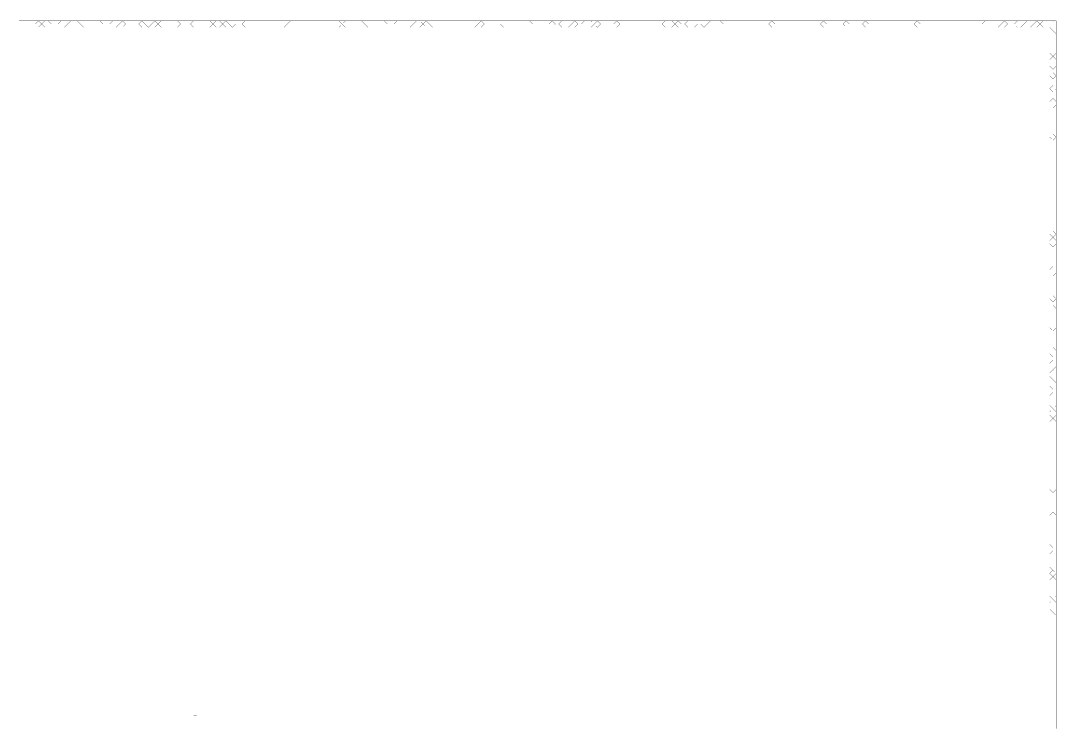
# Model space of a CAD drawing. Header units: metres. Extents: x 0 to 5082, y -5082 to 0.
# Drawn here: x 1895 to 5082, y -2168 to 0 of the extents above; entities that cross this region are included whole.
import ezdxf

# ---------------------------------------------------------------- set-up
doc = ezdxf.new("R2010")
doc.units = ezdxf.units.M
doc.layers.add('conductor', color=1, linetype='Continuous')
doc.layers.add('substrate', color=5, linetype='Continuous')

msp = doc.modelspace()

# ---------------------------------------------------------------- linework, layer by layer
at = {"layer": 'conductor', "const_width": 0.5}
msp.add_lwpolyline([(2426.7, -2148.2)], close=True, dxfattribs=at)
at = {"layer": 'substrate', "const_width": 0.5}
for points in [[(5082.1, -2178), (5082.1, -2168.1), (5082.1, -2158.1), (5082.1, -2148.2), (5082.1, -2138.2), (5082.1, -2128.3), (5082.1, -2118.4), (5082.1, -2108.4), (5082.1, -2098.5), (5082.1, -2088.5), (5082.1, -2078.6), (5082.1, -2068.6), (5082.1, -2058.7), (5082.1, -2048.7), (5082.1, -2038.8), (5082.1, -2028.8), (5082.1, -2018.9), (5082.1, -2009), (5082.1, -1999), (5082.1, -1989.1), (5082.1, -1979.1), (5082.1, -1969.2), (5082.1, -1959.2), (5082.1, -1949.3), (5082.1, -1939.3), (5082.1, -1929.4), (5082.1, -1919.4), (5082.1, -1909.5), (5082.1, -1899.6), (5082.1, -1889.6), (5082.1, -1879.7), (5082.1, -1869.7), (5082.1, -1859.8), (5082.1, -1849.8), (5082.1, -1839.9), (5082.1, -1829.9), (5082.1, -1820), (5082.1, -1810), (5082.1, -1800.1), (5082.1, -1790.2), (5082.1, -1780.2), (5082.1, -1770.3), (5082.1, -1760.3), (5082.1, -1750.4), (5082.1, -1740.4), (5082.1, -1730.5), (5082.1, -1720.5), (5082.1, -1710.6), (5082.1, -1700.6), (5082.1, -1690.7), (5082.1, -1680.8), (5082.1, -1670.8), (5082.1, -1660.9), (5082.1, -1650.9), (5082.1, -1641), (5082.1, -1631), (5082.1, -1621.1), (5082.1, -1611.1), (5082.1, -1601.2), (5082.1, -1591.2), (5082.1, -1581.3), (5082.1, -1571.4), (5082.1, -1561.4), (5082.1, -1551.5), (5082.1, -1541.5), (5082.1, -1531.6), (5082.1, -1521.6), (5082.1, -1511.7), (5082.1, -1501.7), (5082.1, -1491.8), (5082.1, -1481.9), (5082.1, -1471.9), (5082.1, -1462), (5082.1, -1452), (5082.1, -1442.1), (5082.1, -1432.1), (5082.1, -1422.2), (5082.1, -1412.2), (5082.1, -1402.3), (5082.1, -1392.3), (5082.1, -1382.4), (5082.1, -1372.5), (5082.1, -1362.5), (5082.1, -1352.6), (5082.1, -1342.6), (5082.1, -1332.7), (5082.1, -1322.7), (5082.1, -1312.8), (5082.1, -1302.8), (5082.1, -1292.9), (5082.1, -1282.9), (5082.1, -1273), (5082.1, -1263.1), (5082.1, -1253.1), (5082.1, -1243.2), (5082.1, -1233.2), (5082.1, -1223.3), (5082.1, -1213.3), (5082.1, -1203.4), (5082.1, -1193.4), (5082.1, -1183.5), (5082.1, -1173.5), (5082.1, -1163.6), (5082.1, -1153.7), (5082.1, -1143.7), (5082.1, -1133.8), (5082.1, -1123.8), (5082.1, -1113.9), (5082.1, -1103.9), (5082.1, -1094), (5082.1, -1084), (5082.1, -1074.1), (5082.1, -1064.1), (5082.1, -1054.2), (5082.1, -1044.3), (5082.1, -1034.3), (5082.1, -1024.4), (5082.1, -1014.4), (5082.1, -1004.5), (5082.1, -994.5), (5082.1, -984.6), (5082.1, -974.6), (5082.1, -964.7), (5082.1, -954.8), (5082.1, -944.8), (5082.1, -934.9), (5082.1, -924.9), (5082.1, -915), (5082.1, -905), (5082.1, -895.1), (5082.1, -885.1), (5082.1, -875.2), (5082.1, -865.2), (5082.1, -855.3), (5082.1, -845.4), (5082.1, -835.4), (5082.1, -825.5), (5082.1, -815.5), (5082.1, -805.6), (5082.1, -795.6), (5082.1, -785.7), (5082.1, -775.7), (5082.1, -765.8), (5082.1, -755.8), (5082.1, -745.9), (5082.1, -736), (5082.1, -726), (5082.1, -716.1), (5082.1, -706.1), (5082.1, -696.2), (5082.1, -686.2), (5082.1, -676.3), (5082.1, -666.3), (5082.1, -656.4), (5082.1, -646.4), (5082.1, -636.5), (5082.1, -626.6), (5082.1, -616.6), (5082.1, -606.7), (5082.1, -596.7), (5082.1, -586.8), (5082.1, -576.8), (5082.1, -566.9), (5082.1, -556.9), (5082.1, -547), (5082.1, -537), (5082.1, -527.1), (5082.1, -517.2), (5082.1, -507.2), (5082.1, -497.3), (5082.1, -487.3), (5082.1, -477.4), (5082.1, -467.4), (5082.1, -457.5), (5082.1, -447.5), (5082.1, -437.6), (5082.1, -427.6), (5082.1, -417.7), (5082.1, -407.8), (5082.1, -397.8), (5082.1, -387.9), (5082.1, -377.9), (5082.1, -368), (5082.1, -358), (5082.1, -348.1), (5082.1, -338.1), (5082.1, -328.2), (5082.1, -318.2), (5082.1, -308.3), (5082.1, -298.4), (5082.1, -288.4), (5082.1, -278.5), (5082.1, -268.5), (5082.1, -258.6), (5082.1, -248.6), (5082.1, -238.7), (5082.1, -228.7), (5082.1, -218.8), (5082.1, -208.9), (5082.1, -198.9), (5082.1, -189), (5082.1, -179), (5082.1, -169.1), (5082.1, -159.1), (5082.1, -149.2), (5082.1, -139.2), (5082.1, -129.3), (5082.1, -119.3), (5082.1, -109.4), (5082.1, -99.5), (5082.1, -89.5), (5082.1, -79.6), (5082.1, -69.6), (5082.1, -59.7), (5082.1, -49.7), (5082.1, -39.8), (5082.1, -29.8), (5082.1, -19.9), (5082.1, -9.9), (5082.1, 0), (5072.1, 0), (5062.2, 0), (5052.2, 0), (5042.3, 0), (5032.3, 0), (5022.4, 0), (5012.4, 0), (5002.5, 0), (4992.5, 0), (4982.6, 0), (4972.7, 0), (4962.7, 0), (4952.8, 0), (4942.8, 0), (4932.9, 0), (4922.9, 0), (4913, 0), (4903, 0), (4893.1, 0), (4883.1, 0), (4873.2, 0), (4863.3, 0), (4853.3, 0), (4843.4, 0), (4833.4, 0), (4823.5, 0), (4813.5, 0), (4803.6, 0), (4793.6, 0), (4783.7, 0), (4773.8, 0), (4763.8, 0), (4753.9, 0), (4743.9, 0), (4734, 0), (4724, 0), (4714.1, 0), (4704.1, 0), (4694.2, 0), (4684.2, 0), (4674.3, 0), (4664.4, 0), (4654.4, 0), (4644.5, 0), (4634.5, 0), (4624.6, 0), (4614.6, 0), (4604.7, 0), (4594.7, 0), (4584.8, 0), (4574.8, 0), (4564.9, 0), (4555, 0), (4545, 0), (4535.1, 0), (4525.1, 0), (4515.2, 0), (4505.2, 0), (4495.3, 0), (4485.3, 0), (4475.4, 0), (4465.4, 0), (4455.5, 0), (4445.6, 0), (4435.6, 0), (4425.7, 0), (4415.7, 0), (4405.8, 0), (4395.8, 0), (4385.9, 0), (4375.9, 0), (4366, 0), (4356, 0), (4346.1, 0), (4336.2, 0), (4326.2, 0), (4316.3, 0), (4306.3, 0), (4296.4, 0), (4286.4, 0), (4276.5, 0), (4266.5, 0), (4256.6, 0), (4246.6, 0), (4236.7, 0), (4226.8, 0), (4216.8, 0), (4206.9, 0), (4196.9, 0), (4187, 0), (4177, 0), (4167.1, 0), (4157.1, 0), (4147.2, 0), (4137.2, 0), (4127.3, 0), (4117.4, 0), (4107.4, 0), (4097.5, 0), (4087.5, 0), (4077.6, 0), (4067.6, 0), (4057.7, 0), (4047.7, 0), (4037.8, 0), (4027.9, 0), (4017.9, 0), (4008, 0), (3998, 0), (3988.1, 0), (3978.1, 0), (3968.2, 0), (3958.2, 0), (3948.3, 0), (3938.3, 0), (3928.4, 0), (3918.5, 0), (3908.5, 0), (3898.6, 0), (3888.6, 0), (3878.7, 0), (3868.7, 0), (3858.8, 0), (3848.8, 0), (3838.9, 0), (3828.9, 0), (3819, 0), (3809.1, 0), (3799.1, 0), (3789.2, 0), (3779.2, 0), (3769.3, 0), (3759.3, 0), (3749.4, 0), (3739.4, 0), (3729.5, 0), (3719.5, 0), (3709.6, 0), (3699.7, 0), (3689.7, 0), (3679.8, 0), (3669.8, 0), (3659.9, 0), (3649.9, 0), (3640, 0), (3630, 0), (3620.1, 0), (3610.1, 0), (3600.2, 0), (3590.3, 0), (3580.3, 0), (3570.4, 0), (3560.4, 0), (3550.5, 0), (3540.5, 0), (3530.6, 0), (3520.6, 0), (3510.7, 0), (3500.8, 0), (3490.8, 0), (3480.9, 0), (3470.9, 0), (3461, 0), (3451, 0), (3441.1, 0), (3431.1, 0), (3421.2, 0), (3411.2, 0), (3401.3, 0), (3391.4, 0), (3381.4, 0), (3371.5, 0), (3361.5, 0), (3351.6, 0), (3341.6, 0), (3331.7, 0), (3321.7, 0), (3311.8, 0), (3301.8, 0), (3291.9, 0), (3282, 0), (3272, 0), (3262.1, 0), (3252.1, 0), (3242.2, 0), (3232.2, 0), (3222.3, 0), (3212.3, 0), (3202.4, 0), (3192.4, 0), (3182.5, 0), (3172.6, 0), (3162.6, 0), (3152.7, 0), (3142.7, 0), (3132.8, 0), (3122.8, 0), (3112.9, 0), (3102.9, 0), (3093, 0), (3083, 0), (3073.1, 0), (3063.2, 0), (3053.2, 0), (3043.3, 0), (3033.3, 0), (3023.4, 0), (3013.4, 0), (3003.5, 0), (2993.5, 0), (2983.6, 0), (2973.6, 0), (2963.7, 0), (2953.8, 0), (2943.8, 0), (2933.9, 0), (2923.9, 0), (2914, 0), (2904, 0), (2894.1, 0), (2884.1, 0), (2874.2, 0), (2864.2, 0), (2854.3, 0), (2844.4, 0), (2834.4, 0), (2824.5, 0), (2814.5, 0), (2804.6, 0), (2794.6, 0), (2784.7, 0), (2774.7, 0), (2764.8, 0), (2754.9, 0), (2744.9, 0), (2735, 0), (2725, 0), (2715.1, 0), (2705.1, 0), (2695.2, 0), (2685.2, 0), (2675.3, 0), (2665.3, 0), (2655.4, 0), (2645.5, 0), (2635.5, 0), (2625.6, 0), (2615.6, 0), (2605.7, 0), (2595.7, 0), (2585.8, 0), (2575.8, 0), (2565.9, 0), (2555.9, 0), (2546, 0), (2536.1, 0), (2526.1, 0), (2516.2, 0), (2506.2, 0), (2496.3, 0), (2486.3, 0), (2476.4, 0), (2466.4, 0), (2456.5, 0), (2446.5, 0), (2436.6, 0), (2426.7, 0), (2416.7, 0), (2406.8, 0), (2396.8, 0), (2386.9, 0), (2376.9, 0), (2367, 0), (2357, 0), (2347.1, 0), (2337.1, 0), (2327.2, 0), (2317.3, 0), (2307.3, 0), (2297.4, 0), (2287.4, 0), (2277.5, 0), (2267.5, 0), (2257.6, 0), (2247.6, 0), (2237.7, 0), (2227.8, 0), (2217.8, 0), (2207.9, 0), (2197.9, 0), (2188, 0), (2178, 0), (2168.1, 0), (2158.1, 0), (2148.2, 0), (2138.2, 0), (2128.3, 0), (2118.4, 0), (2108.4, 0), (2098.5, 0), (2088.5, 0), (2078.6, 0), (2068.6, 0), (2058.7, 0), (2048.7, 0), (2038.8, 0), (2028.8, 0), (2018.9, 0), (2009, 0), (1999, 0), (1989.1, 0), (1979.1, 0), (1969.2, 0), (1959.2, 0), (1949.3, 0), (1939.3, 0), (1929.4, 0), (1919.4, 0), (1909.5, 0), (1899.6, 0), (1889.6, 0)], [(5062.2, -2178), (5062.2, -2168.1), (5062.2, -2158.1), (5062.2, -2148.2), (5062.2, -2138.2), (5062.2, -2128.3), (5062.2, -2118.4), (5062.2, -2108.4), (5062.2, -2098.5), (5062.2, -2088.5), (5062.2, -2078.6), (5062.2, -2068.6), (5062.2, -2058.7), (5062.2, -2048.7), (5062.2, -2038.8), (5062.2, -2028.8), (5062.2, -2018.9), (5062.2, -2009), (5062.2, -1999), (5062.2, -1989.1), (5062.2, -1979.1), (5062.2, -1969.2), (5062.2, -1959.2), (5062.2, -1949.3), (5062.2, -1939.3), (5062.2, -1929.4), (5062.2, -1919.4), (5062.2, -1909.5), (5062.2, -1899.6), (5062.2, -1889.6), (5062.2, -1879.7), (5062.2, -1869.7), (5062.2, -1859.8), (5062.2, -1849.8), (5062.2, -1839.9), (5062.2, -1829.9), (5072.1, -1820), (5082.1, -1829.9), (5082.1, -1839.9), (5082.1, -1849.8), (5082.1, -1859.8), (5082.1, -1869.7), (5082.1, -1879.7), (5082.1, -1889.6), (5082.1, -1899.6), (5082.1, -1909.5), (5082.1, -1919.4), (5082.1, -1929.4), (5082.1, -1939.3), (5082.1, -1949.3), (5082.1, -1959.2), (5082.1, -1969.2), (5082.1, -1979.1), (5082.1, -1989.1), (5082.1, -1999), (5082.1, -2009), (5082.1, -2018.9), (5082.1, -2028.8), (5082.1, -2038.8), (5082.1, -2048.7), (5082.1, -2058.7), (5082.1, -2068.6), (5082.1, -2078.6), (5082.1, -2088.5), (5082.1, -2098.5), (5082.1, -2108.4), (5082.1, -2118.4), (5082.1, -2128.3), (5082.1, -2138.2), (5082.1, -2148.2), (5082.1, -2158.1), (5082.1, -2168.1), (5082.1, -2178)]]:
    msp.add_lwpolyline(points, dxfattribs=at)
for points in [[(1939.3, -9.9), (1949.3, 0), (1959.2, -9.9), (1949.3, -19.9)], [(1959.2, -9.9), (1969.2, 0), (1979.1, 0), (1989.1, -9.9), (1979.1, -19.9), (1969.2, -19.9)], [(2009, -9.9), (2018.9, 0), (2028.8, 0), (2038.8, -9.9), (2028.8, -19.9), (2018.9, -19.9)], [(2038.8, -9.9), (2048.7, 0), (2058.7, 0), (2068.6, 0), (2078.6, -9.9), (2068.6, -19.9), (2058.7, -19.9), (2048.7, -19.9)], [(2078.6, -9.9), (2088.5, 0), (2098.5, 0), (2108.4, 0), (2118.4, 0), (2128.3, 0), (2138.2, 0), (2148.2, -9.9), (2138.2, -19.9), (2128.3, -19.9), (2118.4, -19.9), (2108.4, -19.9), (2098.5, -19.9), (2088.5, -19.9)], [(2168.1, -9.9), (2178, 0), (2188, 0), (2197.9, -9.9), (2188, -19.9), (2178, -19.9)], [(2197.9, -9.9), (2207.9, 0), (2217.8, -9.9), (2207.9, -19.9)], [(2257.6, -9.9), (2267.5, 0), (2277.5, -9.9), (2267.5, -19.9)], [(2277.5, -9.9), (2287.4, 0), (2297.4, -9.9), (2287.4, -19.9)], [(2297.4, -9.9), (2307.3, 0), (2317.3, -9.9), (2307.3, -19.9)], [(2317.3, -9.9), (2327.2, 0), (2337.1, 0), (2347.1, 0), (2357, 0), (2367, 0), (2376.9, 0), (2386.9, -9.9), (2376.9, -19.9), (2367, -19.9), (2357, -19.9), (2347.1, -19.9), (2337.1, -19.9), (2327.2, -19.9)], [(2416.7, -9.9), (2426.7, 0), (2436.6, 0), (2446.5, 0), (2456.5, 0), (2466.4, 0), (2476.4, 0), (2486.3, -9.9), (2476.4, -19.9), (2466.4, -19.9), (2456.5, -19.9), (2446.5, -19.9), (2436.6, -19.9), (2426.7, -19.9)], [(2486.3, -9.9), (2496.3, 0), (2506.2, 0), (2516.2, -9.9), (2506.2, -19.9), (2496.3, -19.9)], [(2516.2, -9.9), (2526.1, 0), (2536.1, -9.9), (2526.1, -19.9)], [(2536.1, -9.9), (2546, 0), (2555.9, -9.9), (2546, -19.9)], [(2575.8, -9.9), (2585.8, 0), (2595.7, 0), (2605.7, 0), (2615.6, 0), (2625.6, 0), (2635.5, 0), (2645.5, 0), (2655.4, 0), (2665.3, 0), (2675.3, 0), (2685.2, 0), (2695.2, 0), (2705.1, 0), (2715.1, -9.9), (2705.1, -19.9), (2695.2, -19.9), (2685.2, -19.9), (2675.3, -19.9), (2665.3, -19.9), (2655.4, -19.9), (2645.5, -19.9), (2635.5, -19.9), (2625.6, -19.9), (2615.6, -19.9), (2605.7, -19.9), (2595.7, -19.9), (2585.8, -19.9)], [(2715.1, -9.9), (2725, 0), (2735, 0), (2744.9, 0), (2754.9, 0), (2764.8, 0), (2774.7, 0), (2784.7, 0), (2794.6, 0), (2804.6, 0), (2814.5, 0), (2824.5, 0), (2834.4, 0), (2844.4, 0), (2854.3, 0), (2864.2, 0), (2874.2, 0), (2884.1, -9.9), (2874.2, -19.9), (2864.2, -19.9), (2854.3, -19.9), (2844.4, -19.9), (2834.4, -19.9), (2824.5, -19.9), (2814.5, -19.9), (2804.6, -19.9), (2794.6, -19.9), (2784.7, -19.9), (2774.7, -19.9), (2764.8, -19.9), (2754.9, -19.9), (2744.9, -19.9), (2735, -19.9), (2725, -19.9)], [(2884.1, -9.9), (2894.1, 0), (2904, 0), (2914, 0), (2923.9, 0), (2933.9, 0), (2943.8, 0), (2953.8, -9.9), (2943.8, -19.9), (2933.9, -19.9), (2923.9, -19.9), (2914, -19.9), (2904, -19.9), (2894.1, -19.9)], [(2953.8, -9.9), (2963.7, 0), (2973.6, 0), (2983.6, 0), (2993.5, 0), (3003.5, 0), (3013.4, 0), (3023.4, -9.9), (3013.4, -19.9), (3003.5, -19.9), (2993.5, -19.9), (2983.6, -19.9), (2973.6, -19.9), (2963.7, -19.9)], [(3043.3, -9.9), (3053.2, 0), (3063.2, 0), (3073.1, 0), (3083, 0), (3093, 0), (3102.9, -9.9), (3093, -19.9), (3083, -19.9), (3073.1, -19.9), (3063.2, -19.9), (3053.2, -19.9)], [(3102.9, -9.9), (3112.9, 0), (3122.8, 0), (3132.8, -9.9), (3122.8, -19.9), (3112.9, -19.9)], [(3132.8, -9.9), (3142.7, 0), (3152.7, -9.9), (3142.7, -19.9)], [(3152.7, -9.9), (3162.6, 0), (3172.6, 0), (3182.5, 0), (3192.4, 0), (3202.4, 0), (3212.3, 0), (3222.3, 0), (3232.2, 0), (3242.2, 0), (3252.1, 0), (3262.1, 0), (3272, 0), (3282, 0), (3291.9, 0), (3301.8, -9.9), (3291.9, -19.9), (3282, -19.9), (3272, -19.9), (3262.1, -19.9), (3252.1, -19.9), (3242.2, -19.9), (3232.2, -19.9), (3222.3, -19.9), (3212.3, -19.9), (3202.4, -19.9), (3192.4, -19.9), (3182.5, -19.9), (3172.6, -19.9), (3162.6, -19.9)], [(3301.8, -9.9), (3311.8, 0), (3321.7, -9.9), (3311.8, -19.9)], [(3371.5, -9.9), (3381.4, 0), (3391.4, 0), (3401.3, 0), (3411.2, 0), (3421.2, 0), (3431.1, 0), (3441.1, 0), (3451, 0), (3461, 0), (3470.9, -9.9), (3461, -19.9), (3451, -19.9), (3441.1, -19.9), (3431.1, -19.9), (3421.2, -19.9), (3411.2, -19.9), (3401.3, -19.9), (3391.4, -19.9), (3381.4, -19.9)], [(3520.6, -9.9), (3530.6, 0), (3540.5, -9.9), (3530.6, -19.9)], [(3550.5, -9.9), (3560.4, 0), (3570.4, 0), (3580.3, 0), (3590.3, -9.9), (3580.3, -19.9), (3570.4, -19.9), (3560.4, -19.9)], [(3590.3, -9.9), (3600.2, 0), (3610.1, -9.9), (3600.2, -19.9)], [(3620.1, -9.9), (3630, 0), (3640, 0), (3649.9, 0), (3659.9, -9.9), (3649.9, -19.9), (3640, -19.9), (3630, -19.9)], [(3659.9, -9.9), (3669.8, 0), (3679.8, -9.9), (3669.8, -19.9)], [(3719.5, -9.9), (3729.5, 0), (3739.4, -9.9), (3729.5, -19.9)], [(3868.7, -9.9), (3878.7, 0), (3888.6, 0), (3898.6, 0), (3908.5, -9.9), (3898.6, -19.9), (3888.6, -19.9), (3878.7, -19.9)], [(3908.5, -9.9), (3918.5, 0), (3928.4, -9.9), (3918.5, -19.9)], [(3938.3, -9.9), (3948.3, 0), (3958.2, 0), (3968.2, 0), (3978.1, -9.9), (3968.2, -19.9), (3958.2, -19.9), (3948.3, -19.9)], [(3988.1, -9.9), (3998, 0), (4008, -9.9), (3998, -19.9)], [(4008, -9.9), (4017.9, 0), (4027.9, 0), (4037.8, 0), (4047.7, 0), (4057.7, -9.9), (4047.7, -19.9), (4037.8, -19.9), (4027.9, -19.9), (4017.9, -19.9)], [(4196.9, -9.9), (4206.9, 0), (4216.8, -9.9), (4206.9, -19.9)], [(4356, -9.9), (4366, 0), (4375.9, -9.9), (4366, -19.9)], [(4425.7, -9.9), (4435.6, 0), (4445.6, -9.9), (4435.6, -19.9)], [(4485.3, -9.9), (4495.3, 0), (4505.2, -9.9), (4495.3, -19.9)], [(4644.5, -9.9), (4654.4, 0), (4664.4, -9.9), (4654.4, -19.9)], [(4853.3, -9.9), (4863.3, 0), (4873.2, 0), (4883.1, 0), (4893.1, 0), (4903, 0), (4913, -9.9), (4903, -19.9), (4893.1, -19.9), (4883.1, -19.9), (4873.2, -19.9), (4863.3, -19.9)], [(4913, -9.9), (4922.9, 0), (4932.9, -9.9), (4922.9, -19.9)], [(4952.8, -9.9), (4962.7, 0), (4972.7, 0), (4982.6, -9.9), (4972.7, -19.9), (4962.7, -19.9)], [(4982.6, -9.9), (4992.5, 0), (5002.5, 0), (5012.4, -9.9), (5002.5, -19.9), (4992.5, -19.9)], [(5012.4, -9.9), (5022.4, 0), (5032.3, -9.9), (5022.4, -19.9)], [(5032.3, -9.9), (5042.3, 0), (5052.2, 0), (5062.2, 0), (5072.1, 0), (5082.1, -9.9), (5082.1, -19.9), (5072.1, -29.8), (5062.2, -19.9), (5052.2, -19.9), (5042.3, -19.9)], [(5062.2, -39.8), (5072.1, -29.8), (5082.1, -39.8), (5082.1, -49.7), (5082.1, -59.7), (5082.1, -69.6), (5082.1, -79.6), (5082.1, -89.5), (5082.1, -99.5), (5072.1, -109.4), (5062.2, -99.5), (5062.2, -89.5), (5062.2, -79.6), (5062.2, -69.6), (5062.2, -59.7), (5062.2, -49.7)], [(5062.2, -119.3), (5072.1, -109.4), (5082.1, -119.3), (5082.1, -129.3), (5082.1, -139.2), (5072.1, -149.2), (5062.2, -139.2), (5062.2, -129.3)], [(5062.2, -169.1), (5072.1, -159.1), (5082.1, -169.1), (5072.1, -179)], [(5062.2, -208.9), (5072.1, -198.9), (5082.1, -208.9), (5072.1, -218.8)], [(5062.2, -248.6), (5072.1, -238.7), (5082.1, -248.6), (5082.1, -258.6), (5072.1, -268.5), (5062.2, -258.6)], [(5062.2, -358), (5072.1, -348.1), (5082.1, -358), (5072.1, -368)], [(5062.2, -656.4), (5072.1, -646.4), (5082.1, -656.4), (5072.1, -666.3)], [(5062.2, -676.3), (5072.1, -666.3), (5082.1, -676.3), (5082.1, -686.2), (5072.1, -696.2), (5062.2, -686.2)], [(5062.2, -765.8), (5072.1, -755.8), (5082.1, -765.8), (5082.1, -775.7), (5072.1, -785.7), (5062.2, -775.7)], [(5062.2, -855.3), (5072.1, -845.4), (5082.1, -855.3), (5072.1, -865.2)], [(5062.2, -885.1), (5072.1, -875.2), (5082.1, -885.1), (5082.1, -895.1), (5082.1, -905), (5082.1, -915), (5082.1, -924.9), (5082.1, -934.9), (5082.1, -944.8), (5072.1, -954.8), (5062.2, -944.8), (5062.2, -934.9), (5062.2, -924.9), (5062.2, -915), (5062.2, -905), (5062.2, -895.1)], [(5062.2, -1014.4), (5072.1, -1004.5), (5082.1, -1014.4), (5082.1, -1024.4), (5072.1, -1034.3), (5062.2, -1024.4)], [(5062.2, -1054.2), (5072.1, -1044.3), (5082.1, -1054.2), (5082.1, -1064.1), (5072.1, -1074.1), (5062.2, -1064.1)], [(5062.2, -1084), (5072.1, -1074.1), (5082.1, -1084), (5082.1, -1094), (5072.1, -1103.9), (5062.2, -1094)], [(5062.2, -1113.9), (5072.1, -1103.9), (5082.1, -1113.9), (5082.1, -1123.8), (5072.1, -1133.8), (5062.2, -1123.8)], [(5062.2, -1153.7), (5072.1, -1143.7), (5082.1, -1153.7), (5082.1, -1163.6), (5082.1, -1173.5), (5082.1, -1183.5), (5072.1, -1193.4), (5062.2, -1183.5), (5062.2, -1173.5), (5062.2, -1163.6)], [(5062.2, -1203.4), (5072.1, -1193.4), (5082.1, -1203.4), (5082.1, -1213.3), (5072.1, -1223.3), (5062.2, -1213.3)], [(5062.2, -1233.2), (5072.1, -1223.3), (5082.1, -1233.2), (5082.1, -1243.2), (5082.1, -1253.1), (5082.1, -1263.1), (5082.1, -1273), (5082.1, -1282.9), (5082.1, -1292.9), (5082.1, -1302.8), (5082.1, -1312.8), (5082.1, -1322.7), (5082.1, -1332.7), (5082.1, -1342.6), (5082.1, -1352.6), (5082.1, -1362.5), (5082.1, -1372.5), (5082.1, -1382.4), (5082.1, -1392.3), (5082.1, -1402.3), (5082.1, -1412.2), (5082.1, -1422.2), (5082.1, -1432.1), (5082.1, -1442.1), (5072.1, -1452), (5062.2, -1442.1), (5062.2, -1432.1), (5062.2, -1422.2), (5062.2, -1412.2), (5062.2, -1402.3), (5062.2, -1392.3), (5062.2, -1382.4), (5062.2, -1372.5), (5062.2, -1362.5), (5062.2, -1352.6), (5062.2, -1342.6), (5062.2, -1332.7), (5062.2, -1322.7), (5062.2, -1312.8), (5062.2, -1302.8), (5062.2, -1292.9), (5062.2, -1282.9), (5062.2, -1273), (5062.2, -1263.1), (5062.2, -1253.1), (5062.2, -1243.2)], [(5062.2, -1521.6), (5072.1, -1511.7), (5082.1, -1521.6), (5082.1, -1531.6), (5082.1, -1541.5), (5082.1, -1551.5), (5082.1, -1561.4), (5082.1, -1571.4), (5082.1, -1581.3), (5082.1, -1591.2), (5082.1, -1601.2), (5082.1, -1611.1), (5072.1, -1621.1), (5062.2, -1611.1), (5062.2, -1601.2), (5062.2, -1591.2), (5062.2, -1581.3), (5062.2, -1571.4), (5062.2, -1561.4), (5062.2, -1551.5), (5062.2, -1541.5), (5062.2, -1531.6)], [(5062.2, -1641), (5072.1, -1631), (5082.1, -1641), (5082.1, -1650.9), (5082.1, -1660.9), (5082.1, -1670.8), (5082.1, -1680.8), (5072.1, -1690.7), (5062.2, -1680.8), (5062.2, -1670.8), (5062.2, -1660.9), (5062.2, -1650.9)], [(5062.2, -1700.6), (5072.1, -1690.7), (5082.1, -1700.6), (5072.1, -1710.6)], [(5062.2, -1720.5), (5072.1, -1710.6), (5082.1, -1720.5), (5082.1, -1730.5), (5082.1, -1740.4), (5082.1, -1750.4), (5082.1, -1760.3), (5082.1, -1770.3), (5072.1, -1780.2), (5062.2, -1770.3), (5062.2, -1760.3), (5062.2, -1750.4), (5062.2, -1740.4), (5062.2, -1730.5)], [(5062.2, -1790.2), (5072.1, -1780.2), (5082.1, -1790.2), (5082.1, -1800.1), (5082.1, -1810), (5072.1, -1820), (5062.2, -1810), (5062.2, -1800.1)], [(2416.7, -2148.2), (2426.7, -2138.2), (2436.6, -2138.2), (2446.5, -2148.2), (2436.6, -2158.1), (2426.7, -2158.1)]]:
    msp.add_lwpolyline(points, close=True, dxfattribs=at)

doc.saveas('drawing.dxf')
